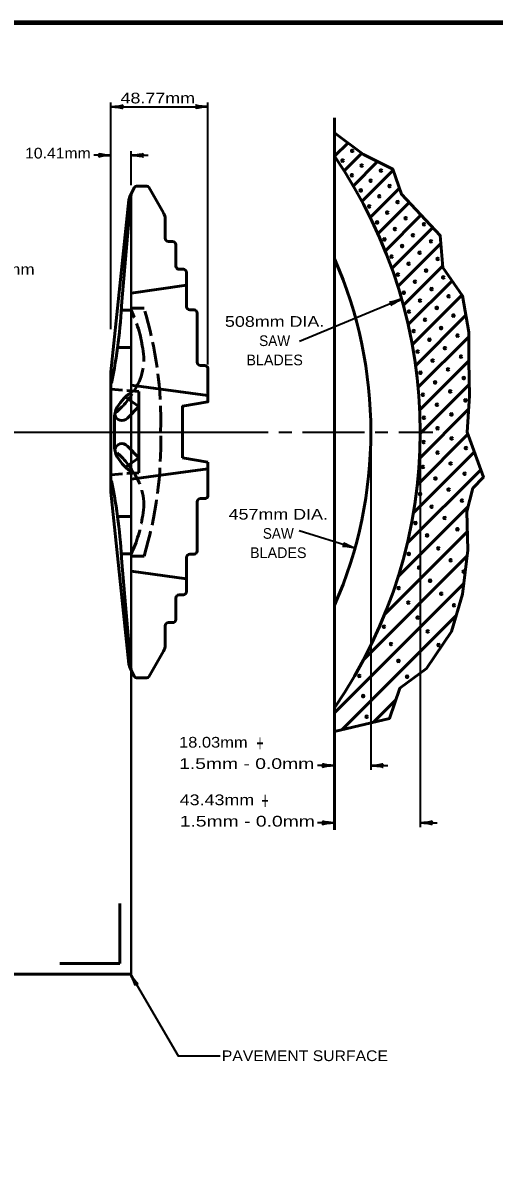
# Model space of a CAD drawing. Extents: x -123 to 733, y -76 to 468.
# Drawn here: x 119 to 251.4, y 144 to 461.6 of the extents above; entities that cross this region are included whole.
import ezdxf
from ezdxf.enums import TextEntityAlignment as Align

# ---------------------------------------------------------------- set-up
doc = ezdxf.new("R2010")
doc.units = 0
doc.header["$LTSCALE"] = 1.2
doc.linetypes.add('LONG_DASHED', pattern=[7.5, 6, -1.5])
doc.layers.add('1', color=7, linetype='Continuous', lineweight=53)

msp = doc.modelspace()

# ---------------------------------------------------------------- linework, layer by layer
at = {"layer": '1', "lineweight": 35}
for p, q in [((143.785, 375.577), (143.785, 439.177)), ((171.017, 365.673), (171.017, 439.177)), ((143.785, 437.977), (171.017, 437.977)), ((143.785, 424.356), (138.984, 424.356)), ((149.484, 415.956), (149.484, 425.556)), ((149.484, 424.356), (154.285, 424.356)), ((225.338, 384.007), (196.741, 372.088)), ((114.617, 346.686), (187.927, 346.686)), ((190.927, 346.686), (194.527, 346.686)), ((197.527, 346.686), (214.927, 346.686)), ((216.727, 346.686), (216.727, 251.889)), ((217.927, 346.686), (221.527, 346.686)), ((224.527, 346.686), (234.127, 346.686)), ((230.527, 346.686), (230.527, 235.822)), ((212.255, 314.112), (196.599, 318.931)), ((206.527, 253.089), (201.727, 253.089)), ((216.727, 253.089), (221.527, 253.089)), ((206.527, 237.022), (201.727, 237.022)), ((230.527, 237.022), (235.327, 237.022))]:
    msp.add_line(p, q, dxfattribs=at)
at = {"layer": '1'}
for p, q in [((206.54, 424.067), (210.31, 427.837)), ((209.237, 419.975), (214.182, 424.92)), ((211.778, 415.728), (218.628, 422.578)), ((214.216, 411.378), (222.982, 420.144)), ((149.484, 413.556), (146.892, 383.323)), ((150.448, 415.368), (149.256, 413.126)), ((150.978, 415.686), (153.871, 415.686)), ((154.391, 415.386), (158.535, 408.208)), ((216.545, 406.919), (224.722, 415.096)), ((148.854, 411.812), (143.785, 363.577)), ((218.686, 402.272), (227.499, 411.084)), ((220.693, 397.49), (230.783, 407.58)), ((159.017, 406.408), (159.017, 401.073)), ((222.569, 392.578), (234.067, 404.076)), ((159.917, 400.173), (161.117, 400.173)), ((162.017, 399.273), (162.017, 393.273)), ((224.283, 387.504), (236.362, 399.582)), ((162.917, 392.373), (164.117, 392.373)), ((165.017, 391.473), (165.017, 381.873)), ((225.789, 382.221), (236.871, 393.303)), ((149.484, 385.686), (165.017, 387.873)), ((227.129, 376.773), (239.5, 389.144)), ((228.286, 371.142), (242.288, 385.144)), ((149.484, 381.486), (153.085, 381.486)), ((149.484, 380.886), (146.683, 380.886)), ((165.917, 380.973), (167.117, 380.973)), ((168.017, 380.073), (168.017, 366.273)), ((229.24, 365.308), (243.376, 379.444)), ((229.937, 359.217), (244.163, 373.443)), ((149.484, 370.386), (145.661, 370.386)), ((168.917, 365.373), (170.117, 365.373)), ((230.357, 352.849), (244.163, 366.654)), ((143.785, 363.577), (143.785, 346.686)), ((171.017, 356.973), (149.484, 359.886)), ((230.487, 346.19), (244.324, 360.028)), ((147.086, 358.432), (143.785, 358.686)), ((147.863, 356.498), (151.585, 353.897)), ((151.585, 358.086), (148.283, 358.34)), ((151.585, 358.086), (151.585, 346.686)), ((151.585, 353.897), (148.413, 350.626)), ((230.28, 339.195), (244.154, 353.069)), ((144.823, 350.324), (144.823, 346.686)), ((143.785, 329.796), (143.785, 346.686)), ((144.823, 343.049), (144.823, 346.686)), ((151.585, 335.286), (151.585, 346.686)), ((163.927, 339.451), (163.927, 346.686)), ((229.675, 331.802), (243.947, 346.074)), ((228.59, 323.929), (245.746, 341.084)), ((171.017, 338.2), (163.927, 339.451)), ((171.017, 328.9), (171.017, 338.2)), ((147.086, 334.941), (143.785, 334.686)), ((151.585, 335.286), (148.283, 335.033)), ((171.017, 336.4), (149.484, 333.486)), ((226.916, 315.466), (247.544, 336.094)), ((148.854, 281.561), (143.785, 329.796)), ((168.917, 328), (170.117, 328)), ((168.017, 313.3), (168.017, 327.1)), ((224.316, 306.078), (244.048, 325.81)), ((149.484, 322.986), (145.782, 322.986)), ((220.597, 295.57), (243.804, 318.778)), ((149.484, 312.486), (146.683, 312.486)), ((149.484, 311.886), (153.085, 311.886)), ((165.017, 301.9), (165.017, 311.5)), ((165.917, 312.4), (167.117, 312.4)), ((214.711, 282.897), (243.736, 311.921)), ((149.484, 279.817), (146.892, 310.05)), ((149.484, 307.686), (165.017, 305.5)), ((206.527, 267.924), (242.831, 304.228)), ((162.017, 294.1), (162.017, 300.1)), ((162.917, 301), (164.117, 301)), ((159.017, 286.965), (159.017, 292.3)), ((159.917, 293.2), (161.117, 293.2)), ((208.555, 263.164), (240.704, 295.313)), ((154.391, 277.986), (158.535, 285.165)), ((150.448, 278.005), (149.256, 280.247)), ((150.978, 277.686), (153.871, 277.686)), ((217.435, 265.256), (223.69, 271.511)), ((206.527, 235.086), (206.527, 269.286)), ((146.264, 197.553), (146.264, 214.353)), ((146.264, 197.553), (129.465, 197.553)), ((149.484, 194.553), (113.197, 194.553))]:
    msp.add_line(p, q, dxfattribs=at)
at = {"layer": '1', "lineweight": 40}
for p, q in [((149.484, 385.686), (149.484, 413.556)), ((149.484, 359.886), (149.484, 385.686)), ((149.484, 359.886), (149.484, 333.486)), ((149.484, 333.486), (149.484, 307.686)), ((149.484, 307.686), (149.484, 194.553))]:
    msp.add_line(p, q, dxfattribs=at)
at = {"layer": '1', "lineweight": 158}
msp.add_lwpolyline([(726.161, 461.583), (-65.539, 461.483), (-65.439, -64.517)], dxfattribs=at)
at = {"layer": '1'}
for points in [[(206.527, 269.286), (206.527, 424.086), (206.527, 434.886)], [(206.527, 430.686), (214.65, 424.568), (222.875, 420.454), (225.294, 413.436), (236.18, 401.821), (236.906, 392.868), (242.47, 384.882), (244.163, 374.719), (244.163, 366.491), (244.405, 356.812), (243.727, 346.686), (248.275, 334.066), (245.373, 330.92), (243.679, 324.386), (243.921, 313.497), (242.47, 301.156), (239.325, 290.75), (232.31, 280.345), (224.811, 274.779), (221.908, 266.31), (206.527, 262.686)], [(171.017, 364.473), (171.017, 355.173), (163.927, 353.922), (163.927, 346.686)], [(147.863, 336.875), (151.585, 339.476), (148.413, 342.747)]]:
    msp.add_lwpolyline(points, dxfattribs=at)
at = {"layer": '1', "lineweight": 35}
msp.add_lwpolyline([(149.267, 194.567), (162.706, 171.647), (174.404, 171.647)], dxfattribs=at)
at = {"layer": '1'}
for centre in [(211.487, 425.606), (208.78, 422.889), (214.16, 421.487), (219.548, 420.074), (211.396, 418.742), (216.682, 417.228), (213.898, 414.483), (219.113, 412.859), (221.974, 415.721), (216.252, 410.027), (224.239, 411.22), (221.318, 408.298), (226.504, 406.688), (218.487, 405.496), (223.464, 403.648), (231.629, 405.019), (220.543, 400.756), (228.53, 401.919), (233.614, 400.208), (225.49, 398.878), (230.407, 397), (222.522, 395.92), (227.319, 393.911), (235.473, 395.29), (224.291, 390.882), (232.235, 392.022), (229.088, 388.873), (237.032, 390.072), (225.97, 385.784), (233.734, 386.804), (238.531, 384.795), (230.526, 383.595), (235.226, 381.526), (227.439, 380.49), (231.917, 378.183), (239.904, 379.353), (228.742, 375.007), (236.429, 375.876), (233.154, 372.6), (241.041, 373.737), (229.845, 369.29), (237.498, 370.227), (234.056, 366.75), (242.01, 367.853), (230.631, 363.334), (238.365, 364.243), (242.797, 361.847), (234.759, 360.636), (231.319, 357.166), (238.971, 358.075), (243.265, 355.569), (235.255, 354.33), (231.598, 350.679), (239.329, 351.632), (235.438, 347.764), (231.552, 343.877), (239.37, 344.895), (235.438, 340.915), (243.394, 342.165), (231.367, 336.889), (239.092, 337.861), (234.836, 333.651), (243.024, 334.992), (238.537, 330.55), (230.534, 329.301), (242.282, 327.448), (233.772, 325.738), (229.222, 321.159), (237.426, 322.565), (232.494, 317.656), (241.004, 319.395), (227.357, 312.492), (235.663, 314.052), (230.231, 308.638), (239.113, 310.703), (233.338, 304.947), (242.774, 307.55), (224.522, 302.888), (227.241, 298.848), (236.483, 301.296), (240.056, 298.071), (220.406, 292.05), (229.843, 294.614), (232.678, 290.729), (222.389, 287.198), (235.702, 286.923), (224.464, 282.458), (213.5, 278.267), (226.892, 278.032), (214.564, 272.569), (215.566, 266.79)]:
    msp.add_circle(centre, 0.233, dxfattribs=at)
for centre, radius, start, end in [((93.719, 346.686), 136.808, 325.54503, 34.45498), ((152.434, 411.436), 3.6, 152.00256, 174.00112), ((150.978, 415.086), 0.6, 90, 151.99902), ((153.871, 415.086), 0.6, 29.99996, 90), ((155.417, 406.408), 3.6, 0, 29.99889), ((159.917, 401.073), 0.9, 180, 270), ((161.117, 399.273), 0.9, 0, 90), ((95.844, 346.686), 120.882, 336.29399, 23.70601), ((162.917, 393.273), 0.9, 180, 270), ((164.117, 391.473), 0.9, 0, 90), ((-21.078, 392.773), 168.236, 348.89486, 356.77977), ((165.917, 381.873), 0.9, 180, 270), ((167.117, 380.073), 0.9, 0, 90), ((168.917, 366.273), 0.9, 180, 270), ((170.117, 364.473), 0.9, 0, 90), ((159.345, 344.712), 16.455, 124.9209, 146.94083), ((151.875, 350.552), 7.056, 153.61326, 181.85243), ((146.884, 351.945), 2.019, 189.12032, 319.23908), ((151.875, 342.821), 7.056, 178.14757, 206.38674), ((146.884, 341.428), 2.019, 40.76092, 170.87968), ((159.345, 348.661), 16.455, 213.05917, 235.0791), ((-21.078, 300.6), 168.236, 3.22023, 11.10514), ((168.917, 327.1), 0.9, 90, 180), ((170.117, 328.9), 0.9, 270, 0), ((165.917, 311.5), 0.9, 90, 180), ((167.117, 313.3), 0.9, 270, 0), ((164.117, 301.9), 0.9, 270, 0), ((162.917, 300.1), 0.9, 90, 180), ((159.917, 292.3), 0.9, 90, 180), ((161.117, 294.1), 0.9, 270, 0), ((155.417, 286.965), 3.6, 330.00111, 0), ((152.434, 281.937), 3.6, 185.99888, 207.99744), ((150.978, 278.286), 0.6, 208.00098, 270), ((153.871, 278.286), 0.6, 270, 330.00004)]:
    msp.add_arc(centre, radius, start, end, dxfattribs=at)
at = {"layer": '1', "linetype": 'LONG_DASHED'}
for centre, radius, start, end in [((47.488, 349.648), 110.292, 358.54282, 16.77851), ((115.674, 364.849), 37.421, 8.14074, 25.37606), ((137.315, 367.11), 15.7, 324.73456, 11.15942), ((130.884, 369.222), 22.259, 309.47136, 329.86035), ((47.488, 343.725), 110.292, 343.22149, 1.45718), ((130.884, 324.151), 22.259, 30.13965, 50.52864), ((137.315, 326.263), 15.7, 348.84058, 35.26544), ((115.674, 328.523), 37.421, 334.62394, 351.85926)]:
    msp.add_arc(centre, radius, start, end, dxfattribs=at)
at = {"layer": '1', "lineweight": 40}
for centre, major_axis, ratio, start_param, end_param in [((145.094, 438.309), (-2.143, -0.187), 0.122415, 0.8963533, 3.1415927), ((145.094, 438.309), (-2.143, -0.187), 0.122415, 0.8963533, 3.1415927), ((169.673, 438.231), (2.108, -0.211), 0.07063, 3.1407148, 5.41811), ((169.673, 438.231), (2.108, -0.211), 0.07063, 3.1407148, 5.41811), ((145.129, 437.723), (-2.108, 0.211), 0.07063, 3.1407148, 5.41811), ((145.129, 437.723), (-2.108, 0.211), 0.07063, 3.1407148, 5.41811), ((169.708, 437.646), (2.143, 0.187), 0.122415, 0.8963533, 3.1415927), ((169.708, 437.646), (2.143, 0.187), 0.122415, 0.8963533, 3.1415927), ((142.475, 424.024), (2.143, 0.187), 0.122415, 0.8963533, 3.1415927), ((142.44, 424.61), (2.108, -0.211), 0.07063, 3.1407148, 5.41811), ((150.829, 424.102), (-2.108, 0.211), 0.07063, 3.1407148, 5.41811), ((150.794, 424.687), (-2.143, -0.187), 0.122415, 0.8963533, 3.1415927), ((223.999, 383.725), (2.027, 0.616), 0.07063, 3.1407148, 5.41811), ((223.999, 383.725), (2.027, 0.616), 0.07063, 3.1407148, 5.41811), ((224.257, 383.198), (1.906, 0.997), 0.122415, 0.8963533, 3.1415927), ((224.257, 383.198), (1.906, 0.997), 0.122415, 0.8963533, 3.1415927), ((210.906, 314.181), (2.103, -0.451), 0.122415, 0.8963533, 3.1415927), ((211.045, 314.751), (-1.952, 0.821), 0.07063, 6.2823074, 8.5597026), ((205.217, 252.758), (2.143, 0.187), 0.122415, 0.8963533, 3.1415927), ((205.182, 253.343), (2.108, -0.211), 0.07063, 3.1407148, 5.41811), ((218.071, 252.835), (-2.108, 0.211), 0.07063, 3.1407148, 5.41811), ((218.036, 253.421), (-2.143, -0.187), 0.122415, 0.8963533, 3.1415927), ((205.217, 236.69), (2.143, 0.187), 0.122415, 0.8963533, 3.1415927), ((205.217, 236.69), (2.143, 0.187), 0.122415, 0.8963533, 3.1415927), ((205.182, 237.276), (2.108, -0.211), 0.07063, 3.1407148, 5.41811), ((205.182, 237.276), (2.108, -0.211), 0.07063, 3.1407148, 5.41811), ((231.871, 236.768), (-2.108, 0.211), 0.07063, 3.1407148, 5.41811), ((231.836, 237.353), (-2.143, -0.187), 0.122415, 0.8963533, 3.1415927), ((149.726, 193.264), (-0.884, 1.925), 0.07063, 3.1407148, 5.41811), ((150.213, 193.591), (-1.245, 1.754), 0.122415, 0.8963533, 3.1415927)]:
    msp.add_ellipse(centre, major_axis=major_axis, ratio=ratio, start_param=start_param, end_param=end_param, dxfattribs=at)

# ---------------------------------------------------------------- texts
at = {"layer": '1'}
for s, height, width, p in [('48.77mm', 3, 1.25, (156.946, 438.918)), ('10.41mm', 3, 1.1, (128.915, 423.459)), ('7.37mm', 3, 1.2, (113.715, 390.852)), ('508mm DIA.', 3, 1.25, (189.727, 376.216)), ('SAW', 3, 0.95, (189.727, 370.816)), ('457mm DIA.', 3, 1.25, (190.754, 322.13)), ('SAW', 3, 0.95, (190.754, 316.73)), ('+', 4.8, 0.55, (185.628, 257.021)), ('+', 4.8, 0.55, (187.048, 240.859)), ('PAVEMENT SURFACE', 3, 1.1, (198.211, 170.155))]:
    msp.add_text(s, height=height, dxfattribs=dict(at, width=width)).set_placement(p, align=Align.CENTER)
for p in [(189.727, 365.416), (190.754, 311.33)]:
    msp.add_text('BLADES', height=3, dxfattribs=at).set_placement(p, align=Align.CENTER)
for s, width, p in [('18.03mm', 1.15, (162.92, 258.136)), ('1.5mm - 0.0mm', 1.35, (162.92, 252.136)), ('43.43mm', 1.25, (163.098, 241.974)), ('1.5mm - 0.0mm', 1.35, (163.098, 235.974))]:
    msp.add_text(s, height=3, dxfattribs=dict(at, width=width)).set_placement(p)

doc.saveas('drawing.dxf')
